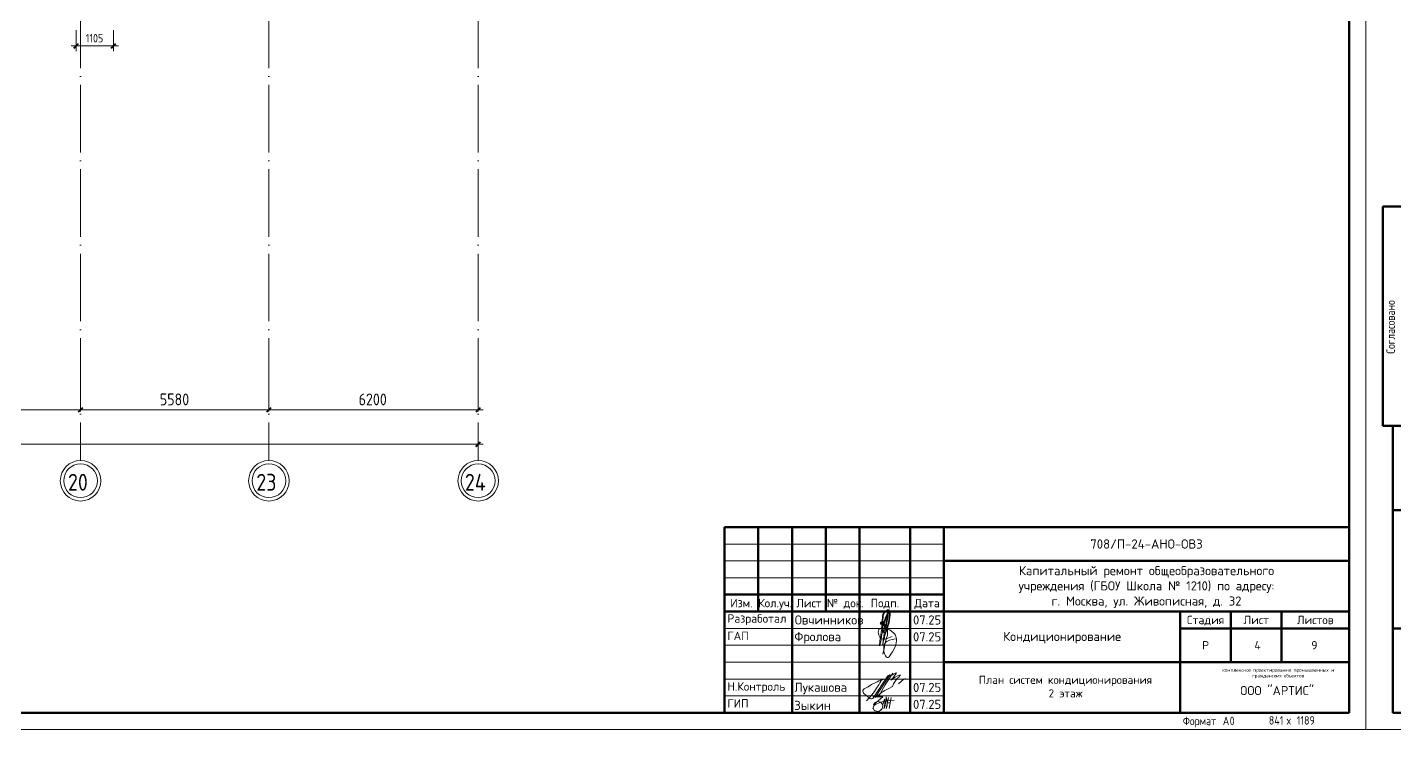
# Model space of a CAD drawing. Header units: millimetres. Extents: x -88595 to 880822, y -1054509 to -148035.
# Drawn here: x 319608 to 360114, y -304452 to -283645 of the extents above; entities that cross this region are included whole.
import ezdxf
from ezdxf.enums import TextEntityAlignment as Align

# ---------------------------------------------------------------- set-up
doc = ezdxf.new("R2010")
doc.units = ezdxf.units.MM
doc.linetypes.add('ADSK_Линия сетки', pattern=[25, 20, -2.5, 0, -2.5])
doc.layers.add('_Стадия Р', color=230, linetype='Continuous')
for name, color, linetype, lineweight in [('PDF _Геометрия', 7, 'Continuous', 9), ('Оборудование', 7, 'Continuous', 18), ('Оси', 7, 'Continuous', 9), ('Основные надписи', 7, 'Continuous', 30), ('ОФ_рамка', 7, 'Continuous', 50), ('Подпись', 150, 'Continuous', 35), ('Размеры', 7, 'Continuous', 9), ('Тонкие линии', 7, 'Continuous', 18)]:
    doc.layers.add(name, color=color, linetype=linetype, lineweight=lineweight)
doc.styles.add('GOST Common_1', font='GOST_Common.ttf', dxfattribs={"width": 0.9, "height": 500})
doc.styles.add('GOST Common_2', font='GOST_Common.ttf', dxfattribs={"width": 0.9, "height": 350})
doc.styles.add('GOST Common_3', font='GOST_Common.ttf', dxfattribs={"width": 0.9, "height": 2.5})
doc.styles.add('GOST Common_4', font='GOST_Common.ttf', dxfattribs={"width": 0.9, "height": 3.5})
doc.styles.add('GOST Common_5', font='GOST_Common.ttf', dxfattribs={"width": 0.9, "height": 5})
doc.styles.add('PDF ISOCPEUR', font='isocpeur.ttf')

# ---------------------------------------------------------------- blocks, each defined once
blk = doc.blocks.new('ADSK_Рамка - Форма 3-3616731-План подвала_')
at = {"layer": 'Основные надписи', "lineweight": 50}
for p, q in [((-197, -143.5), (-197, 687.5)), ((-1376, 6.5), (-1376, -58.5)), ((-1376, 6.5), (-1361, 6.5)), ((-1376, -58.5), (-1361, -58.5)), ((-1373, -58.5), (-1373, -143.5)), ((-1373, -58.5), (-1361, -58.5)), ((-1373, -83.5), (-1361, -83.5)), ((-1373, -118.5), (-1361, -118.5)), ((-1373, -143.5), (-1361, -143.5)), ((-1361, -143.5), (-197, -143.5))]:
    blk.add_line(p, q, dxfattribs=at)
at = {"layer": 'Тонкие линии', "lineweight": 20}
for p, q in [((-1381, 692.5), (-1381, -148.5)), ((-192, 692.5), (-192, -148.5)), ((-192, -148.5), (-1381, -148.5))]:
    blk.add_line(p, q, dxfattribs=at)
at = {"layer": 'Основные надписи', "lineweight": 9, "insert": (-1374.91, -37.14), "char_height": 2.5, "width": 21.5734, "attachment_point": 1, "rotation": 90, "style": 'GOST Common_4'}
blk.add_mtext('Согласовано', dxfattribs=at)
at = {"layer": 'Основные надписи', "lineweight": 9, "attachment_point": 1}
for s, insert, char_height, width, style in [('\\fGOST Common|b0|i0|c204|p34|;\\W.9; ', (-330.56, -72.13), 5, 1.8759, 'GOST Common_5'), ('\\fGOST Common|b0|i0|c204|p34|;\\W.9; ', (-302.34, -72.13), 5, 1.8759, 'GOST Common_5'), ('\\L                                                                    ', (-366.75, -86.38), 5, 127.5645, 'GOST Common_5'), ('\\L\\fGOST Common|b0|i0|c204|p34|;\\W.9;\\L ', (-238.34, -86.38), 5, 1.8759, 'GOST Common_5'), ('Формат', (-246.24, -144.67), 2.5, 13.4202, 'GOST Common_4'), ('\\fGOST Common|b0|i0|c204|p34|;\\W.9; ', (-235.17, -144.67), 2.5, 0.938, 'GOST Common_4'), ('\\fGOST Common|b0|i0|c204|p34|;\\W.9;А', (-234.4, -144.67), 2.5, 2.4532, 'GOST Common_4'), ('\\fGOST Common|b0|i0|c204|p34|;\\W.9;0', (-232.37, -144.67), 2.5, 1.9481, 'GOST Common_4'), ('841 ', (-220.76, -144.51), 2.5, 6.4215, 'GOST Common_4'), ('\\fGOST Common|b0|i0|c204|p34|;\\W.9;х', (-215.46, -144.51), 2.5, 1.9481, 'GOST Common_4'), (' 1189', (-213.85, -144.51), 2.5, 7.5759, 'GOST Common_4')]:
    blk.add_mtext(s, dxfattribs=dict(at, insert=insert, char_height=char_height, width=width, style=style))
blk = doc.blocks.new('2 этаж')
at = {"layer": 'Оси', "linetype": 'ADSK_Линия сетки', "ltscale": 100}
for p, q in [((350518, 662457), (350518, 631330)), ((356098, 662457), (356098, 631330)), ((362298, 662457), (362298, 631330))]:
    blk.add_line(p, q, dxfattribs=at)
at = {"layer": 'Оси', "lineweight": 20}
for centre, radius, start, end in [((350518, 630730), 600, 0, 180), ((350518, 630730), 500, 0, 180), ((356098, 630730), 600, 0, 180), ((356098, 630730), 500, 0, 180), ((362298, 630730), 600, 0, 180), ((362298, 630730), 500, 0, 180), ((350518, 630730), 600, 180, 0), ((350518, 630730), 500, 180, 0), ((356098, 630730), 600, 180, 0), ((356098, 630730), 500, 180, 0), ((362298, 630730), 600, 180, 0), ((362298, 630730), 500, 180, 0)]:
    blk.add_arc(centre, radius, start, end, dxfattribs=at)
at = {"layer": 'Размеры', "lineweight": 20}
for p, q in [((350388, 643610), (350388, 644077)), ((351493, 643610), (351493, 644077)), ((350238, 643610), (351643, 643610)), ((350388, 643610), (350388, 643460)), ((351493, 643610), (351493, 643460)), ((345298, 632828), (350518, 632828)), ((350518, 632828), (350518, 632978)), ((350518, 632828), (350518, 632978)), ((350518, 632828), (350518, 632778)), ((350518, 632828), (356098, 632828)), ((350518, 632828), (350518, 632778)), ((356098, 632828), (356098, 632978)), ((356098, 632828), (356098, 632978)), ((356098, 632828), (356098, 632778)), ((356098, 632828), (362448, 632828)), ((356098, 632828), (356098, 632778)), ((362298, 632828), (362298, 632978)), ((362298, 632828), (362298, 632778)), ((362298, 631809), (362298, 631959)), ((294548, 631809), (362448, 631809)), ((362298, 631809), (362298, 631759))]:
    blk.add_line(p, q, dxfattribs=at)
at = {"layer": 'Размеры', "lineweight": 40}
for p, q in [((350388, 643610), (350458, 643680)), ((351493, 643610), (351563, 643680)), ((350388, 643610), (350317, 643539)), ((351493, 643610), (351422, 643539)), ((350518, 632828), (350447, 632757)), ((350518, 632828), (350447, 632757)), ((350518, 632828), (350588, 632898)), ((350518, 632828), (350588, 632898)), ((356098, 632828), (356027, 632757)), ((356098, 632828), (356027, 632757)), ((356098, 632828), (356168, 632898)), ((356098, 632828), (356168, 632898)), ((362298, 632828), (362227, 632757)), ((362298, 632828), (362368, 632898)), ((362298, 631809), (362227, 631739)), ((362298, 631809), (362368, 631880))]:
    blk.add_line(p, q, dxfattribs=at)
at = {"layer": 'Оси', "style": 'GOST Common_1', "width": 0.9}
for s, p in [('20', (350146, 630435)), ('23', (355726, 630435)), ('24', (361905, 630435))]:
    blk.add_text(s, height=500, dxfattribs=at).set_placement(p)
at = {"layer": 'Размеры', "lineweight": 20, "attachment_point": 1, "line_spacing_factor": 1.022761}
for s, insert, char_height, width, style in [('1105', (350672, 643966), 250, 644.34, 'GOST Common_2'), ('5580', (352866, 633315), 350, 1059.58, 'GOST Common_3'), ('6200', (358756, 633315), 350, 1059.58, 'GOST Common_3')]:
    blk.add_mtext(s, dxfattribs=dict(at, insert=insert, char_height=char_height, width=width, style=style))

msp = doc.modelspace()

# ---------------------------------------------------------------- linework, layer by layer
at = {"layer": 'PDF _Геометрия', "color": 152, "lineweight": 18, "true_color": 0x0060c2}
for points in [[(345326, -301761), (345233, -301782), (345148, -301803), (345106, -301820), (345072, -301841), (345042, -301862), (345017, -301892), (344996, -301930), (344983, -301968), (344979, -302019), (344979, -302074), (344983, -302125), (344996, -302180), (345013, -302227), (345034, -302269), (345055, -302299), (345081, -302311), (345093, -302315), (345110, -302311), (345136, -302290), (345161, -302260), (345191, -302218), (345241, -302142), (345288, -302057), (345322, -301973), (345347, -301888), (345356, -301807), (345356, -301765), (345347, -301727), (345339, -301689), (345322, -301651), (345296, -301617), (345271, -301583), (345233, -301553), (345195, -301524), (345153, -301494), (345106, -301473), (345055, -301456), (345009, -301443), (344966, -301439), (344924, -301439), (344890, -301448), (344856, -301460), (344835, -301486), (344822, -301520), (344818, -301562), (344822, -301604), (344831, -301651), (344848, -301693), (344869, -301727), (344898, -301752), (344928, -301765), (344966, -301769), (345004, -301769), (345047, -301761), (345131, -301735), (345224, -301693)], [(344911, -301503), (344894, -301638), (344873, -301761), (344865, -301816), (344860, -301867), (344852, -301909), (344852, -301939), (344848, -301960), (344852, -301973), (344856, -301968), (344860, -301951), (344869, -301922), (344882, -301884), (344898, -301791), (344915, -301697), (344924, -301621), (344937, -301583), (344954, -301541), (344966, -301520), (344979, -301503), (344992, -301498), (344996, -301511), (344996, -301532), (344992, -301558), (344987, -301621), (344970, -301740), (344962, -301795), (344958, -301841), (344954, -301879), (344949, -301913), (344945, -301934), (344945, -301943), (344945, -301939), (344949, -301922), (344958, -301896), (344962, -301862), (344975, -301820), (344987, -301774), (345013, -301664), (345047, -301545), (345055, -301520), (345064, -301498), (345072, -301486), (345081, -301486), (345085, -301498), (345089, -301524), (345093, -301575), (345089, -301621), (345085, -301659), (345064, -301731), (345025, -301884), (344987, -302045), (344954, -302214)]]:
    msp.add_lwpolyline(points, dxfattribs=at)
at = {"layer": 'PDF _Геометрия', "color": 152, "lineweight": 13, "true_color": 0x0060c2}
for points in [[(345102, -302853), (344657, -303530), (344628, -303535), (344598, -303535), (344568, -303526), (344543, -303509), (344450, -303429), (344403, -303391), (344382, -303370), (344365, -303344), (344357, -303315), (344361, -303289), (344378, -303264), (344403, -303247), (344462, -303209), (344517, -303179), (344615, -303116), (344725, -303061), (344780, -303035), (344831, -303010), (344882, -302989), (344915, -302972), (344954, -302959), (344966, -302955), (344962, -302955), (344949, -302963), (344932, -302972), (344907, -302993), (344894, -303018), (344865, -303069), (344835, -303120), (344767, -303221), (344700, -303323), (344628, -303416), (344471, -303602)], [(345165, -302819), (344721, -303501)], [(345102, -302891), (345174, -302853), (345241, -302823), (345271, -302811), (345292, -302802), (345313, -302790), (345339, -302777), (345347, -302773), (345356, -302773), (345351, -302781), (345347, -302790), (345335, -302807), (345309, -302840), (345292, -302870), (345271, -302895), (345250, -302929), (345212, -302967), (345195, -302984), (345191, -302989), (345195, -302984), (345203, -302980), (345224, -302963), (345258, -302938), (345318, -302895), (345390, -302862), (345423, -302845), (345445, -302836), (345462, -302832), (345466, -302836), (345462, -302849), (345449, -302866), (345432, -302887), (345390, -302929), (345351, -302972), (345326, -303005), (345305, -303035), (345271, -303099), (345237, -303171), (345127, -303234), (345013, -303289), (344958, -303323), (344907, -303357), (344805, -303442)], [(345246, -302777), (345021, -303128), (344924, -303306), (344827, -303492)], [(345161, -302823), (345097, -302853)], [(345411, -303090), (345512, -303001), (345567, -302967), (345627, -302938)], [(345292, -303577), (345148, -303585), (345004, -303607), (344865, -303649), (344733, -303708)], [(345004, -303552), (345004, -303552)], [(345119, -303501), (345055, -303823)], [(345089, -303662), (345174, -303662)], [(345203, -303501), (345144, -303823)]]:
    msp.add_lwpolyline(points, dxfattribs=at)
for points in [[(344661, -303484), (344954, -303484), (344674, -303712, -1.253674), (344906, -303863)], [(344987, -303824, 0.109847), (345046, -303479, -0.158419), (345060, -303820)]]:
    msp.add_lwpolyline(points, format="xyb", dxfattribs=at)
for centre, radius, start, end in [((344774, -303816), 112, 108.759, 173.4207), ((345849, -303880), 908, 158.7554, 174.2341), ((344371, -303634), 641, 342.8262, 7.481), ((344795, -303774), 138, 191.5355, 322.3496)]:
    msp.add_arc(centre, radius, start, end, dxfattribs=at)
at = {"layer": 'ОФ_рамка', "ltscale": 100, "transparency": 33554636}
for p, q in [((340263, -298452), (358763, -298452)), ((340263, -303952), (340263, -298452)), ((341263, -298452), (341263, -300952)), ((342263, -298452), (342263, -303952)), ((343263, -298452), (343263, -300952)), ((344263, -298452), (344263, -303952)), ((345763, -298452), (345763, -303952)), ((346763, -303952), (346763, -298453)), ((358763, -303952), (358763, -298452)), ((346763, -299452), (358763, -299452)), ((340263, -300452), (346763, -300452)), ((340263, -300952), (358763, -300952)), ((355263, -300952), (355263, -302452)), ((356763, -300952), (356763, -302452)), ((353763, -301452), (358763, -301452)), ((346763, -302452), (358763, -302452)), ((340263, -303952), (358763, -303952))]:
    msp.add_line(p, q, dxfattribs=at)
at = {"layer": 'ОФ_рамка', "lineweight": 15, "ltscale": 100, "transparency": 33554636}
for p, q in [((340263, -298952), (346763, -298952)), ((340263, -299452), (346763, -299452)), ((340263, -299952), (346763, -299952)), ((340263, -301452), (346763, -301452)), ((340263, -301952), (346763, -301952)), ((340263, -302452), (346763, -302452)), ((340263, -302952), (346763, -302952)), ((340263, -303452), (346763, -303452))]:
    msp.add_line(p, q, dxfattribs=at)
at = {"layer": 'ОФ_рамка', "ltscale": 100, "transparency": 33554636}
msp.add_lwpolyline([(353763, -300952), (353763, -303952)], dxfattribs=at)
at = {"layer": 'Подпись', "transparency": 33554636}
msp.add_open_spline([(344898, -301487), (345042, -301143), (345114, -300958), (345117, -300958), (345026, -301522), (345030, -301506), (344979, -301199), (344813, -301321), (345095, -301384), (345120, -301337), (345186, -300927), (345105, -300895), (344961, -300989), (344942, -301177), (344923, -301519), (344992, -301600), (345080, -301541), (345108, -301334)], degree=3, dxfattribs=at)

# ---------------------------------------------------------------- block references
at = {"layer": 'Оборудование', "color": 5, "true_color": 0x0000ff}
msp.add_blockref('2 этаж', (-29334, -927808), dxfattribs=at)
at = {"layer": 'Основные надписи', "lineweight": 9, "xscale": 100, "yscale": 100, "zscale": 100}
for p in [(378463, -289602), (497363, -289602)]:
    msp.add_blockref('ADSK_Рамка - Форма 3-3616731-План подвала_', p, dxfattribs=at)

# ---------------------------------------------------------------- texts
at = {"layer": '_Стадия Р', "color": 1, "lineweight": 15, "ltscale": 100, "transparency": 33554636, "insert": (352763, -298952), "char_height": 275, "width": 12000, "attachment_point": 5, "style": 'PDF ISOCPEUR'}
msp.add_mtext('{\\C0;708/П-24-АНО-ОВ3}', dxfattribs=at)
at = {"layer": '_Стадия Р', "color": 7, "linetype": 'Continuous', "transparency": 33554687, "insert": (354513, -301952), "char_height": 250, "width": 1500, "attachment_point": 5, "style": 'PDF ISOCPEUR'}
msp.add_mtext('Р', dxfattribs=at)
at = {"layer": 'ОФ_рамка', "color": 7, "linetype": 'Continuous', "transparency": 33554687, "style": 'PDF ISOCPEUR'}
for s, p in [('Изм.', (340763, -300702)), ('Кол.уч.', (341763, -300702)), ('Лист', (342763, -300702)), (' № док.', (343763, -300702)), ('Подп.', (345013, -300702)), ('Дата', (346263, -300702)), ('Стадия', (354513, -301202)), ('Лист', (356013, -301202)), ('Листов', (357763, -301202))]:
    msp.add_text(s, height=250, dxfattribs=at).set_placement(p, align=Align.MIDDLE_CENTER)
at = {"layer": 'ОФ_рамка', "color": 7, "transparency": 33554687, "style": 'PDF ISOCPEUR'}
for s, p in [('Разработал', (340346, -301284)), ('ГАП', (340346, -301799)), ('Н.Контроль', (340346, -303299)), ('ГИП', (340346, -303799))]:
    msp.add_text(s, height=250, dxfattribs=at).set_placement(p)
at = {"layer": 'ОФ_рамка', "lineweight": 15, "ltscale": 100, "transparency": 33554636, "attachment_point": 5, "style": 'PDF ISOCPEUR'}
for s, insert, char_height, width in [('\\pxqc;Капитальный ремонт общеобразовательного\\Pучреждения (ГБОУ Школа № 1210) по адресу: \\Pг. Москва, ул. Живописная, д. 32', (352763, -300228), 270, 9013.53), ('Кондиционирование', (350263, -301728), 270, 9013.53), ('План систем кондиционирования\\P2 этаж', (350363, -303176), 240, 7000)]:
    msp.add_mtext(s, dxfattribs=dict(at, insert=insert, char_height=char_height, width=width))
at = {"layer": 'ОФ_рамка', "color": 7, "linetype": 'Continuous', "transparency": 33554687, "style": 'PDF ISOCPEUR'}
for s, insert, char_height, width, attachment_point in [('Овчинников', (342343, -301202), 270, 2000, 4), ('07.25', (346263, -301202), 270, 1000, 5), ('Фролова', (342330, -301733), 270, 2000, 4), ('07.25', (346263, -301702), 270, 1000, 5), ('4', (356054, -301952), 250, 1500, 5), ('9', (357737, -301952), 250, 1500, 5), ('Лукашова', (342330, -303233), 270, 2000, 4), ('07.25', (346263, -303202), 270, 1000, 5), ('Зыкин', (342330, -303733), 270, 2000, 4), ('07.25', (346263, -303702), 270, 1000, 5)]:
    msp.add_mtext(s, dxfattribs=dict(at, insert=insert, char_height=char_height, width=width, attachment_point=attachment_point))
at = {"layer": 'ОФ_рамка', "color": 7, "transparency": 33554687, "attachment_point": 5, "style": 'PDF ISOCPEUR'}
for s, insert, char_height, width in [('комплексное проектирование промышленных и гражданских объектов', (356665, -302783), 100, 3141.16), ('ООО "АРТИС"', (356633, -303294), 270, 3189.42)]:
    msp.add_mtext(s, dxfattribs=dict(at, insert=insert, char_height=char_height, width=width))

doc.saveas('drawing.dxf')
